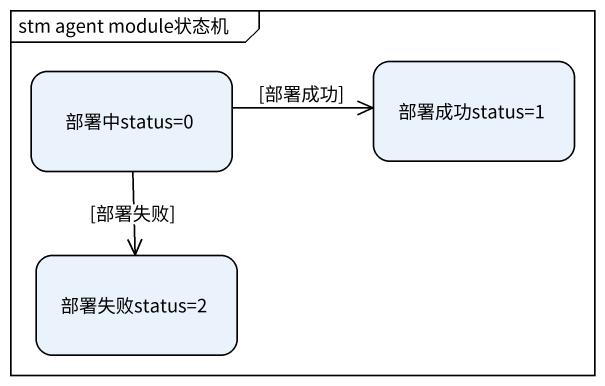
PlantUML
@startuml
mainframe stm agent module状态机
hide empty description
state "部署成功status=1" as 部署成功status_1
state "部署中status=0" as 部署中status_0
state "部署失败status=2" as 部署失败status_2
部署中status_0 -right-> 部署成功status_1 : [部署成功]
部署中status_0 --> 部署失败status_2 : [部署失败]
@enduml
